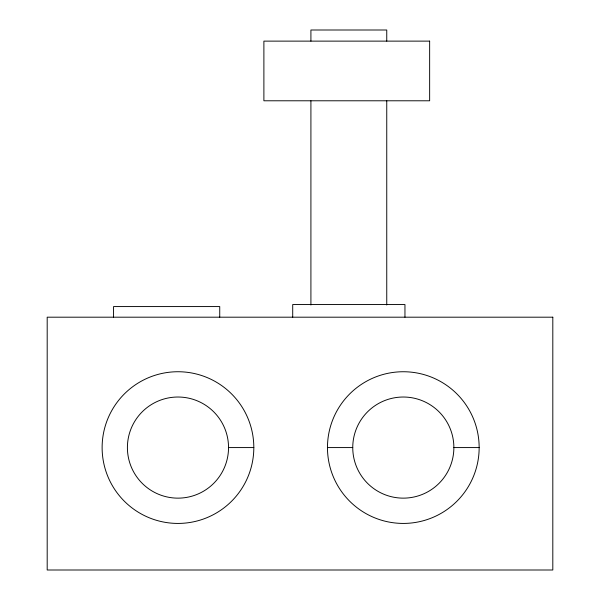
<?xml version="1.0" encoding="UTF-8"?>
<svg xmlns="http://www.w3.org/2000/svg" width="600" height="600" viewBox="0 0 600 600"><rect width="100%" height="100%" fill="white"/><g stroke="black" fill="none" stroke-linecap="round" stroke-linejoin="round"><path stroke-width="0.9" d="M228.532 447.577A50.565 50.565 0 0 1 152.685 491.37A50.565 50.565 0 0 1 152.685 403.793A50.565 50.565 0 0 1 228.532 447.577L253.815 447.577A75.84 75.84 0 0 1 140.047 513.263A75.84 75.84 0 0 1 140.047 381.9A75.84 75.84 0 0 1 253.815 447.577M327.465 447.577L352.748 447.577M453.87 447.577A50.565 50.565 0 0 0 378.03 403.793A50.565 50.565 0 0 0 378.03 491.37A50.565 50.565 0 0 0 453.87 447.577L479.153 447.577A75.84 75.84 0 0 1 365.392 513.263A75.84 75.84 0 0 1 365.392 381.9A75.84 75.84 0 0 1 479.153 447.577M404.955 317.19L404.955 304.553L292.71 304.553L292.71 317.19M386.752 41.123L386.752 30L310.913 30L310.913 41.123M386.752 100.785L386.752 305.01M310.913 100.785L310.913 305.01M219.735 317.19L219.735 306.57L113.558 306.57L113.558 317.19M429.645 41.123L263.888 41.123L263.888 100.785L429.645 100.785L429.645 41.123M552.81 317.19L47.19 317.19L47.19 570L552.81 570L552.81 317.19"/></g></svg>
